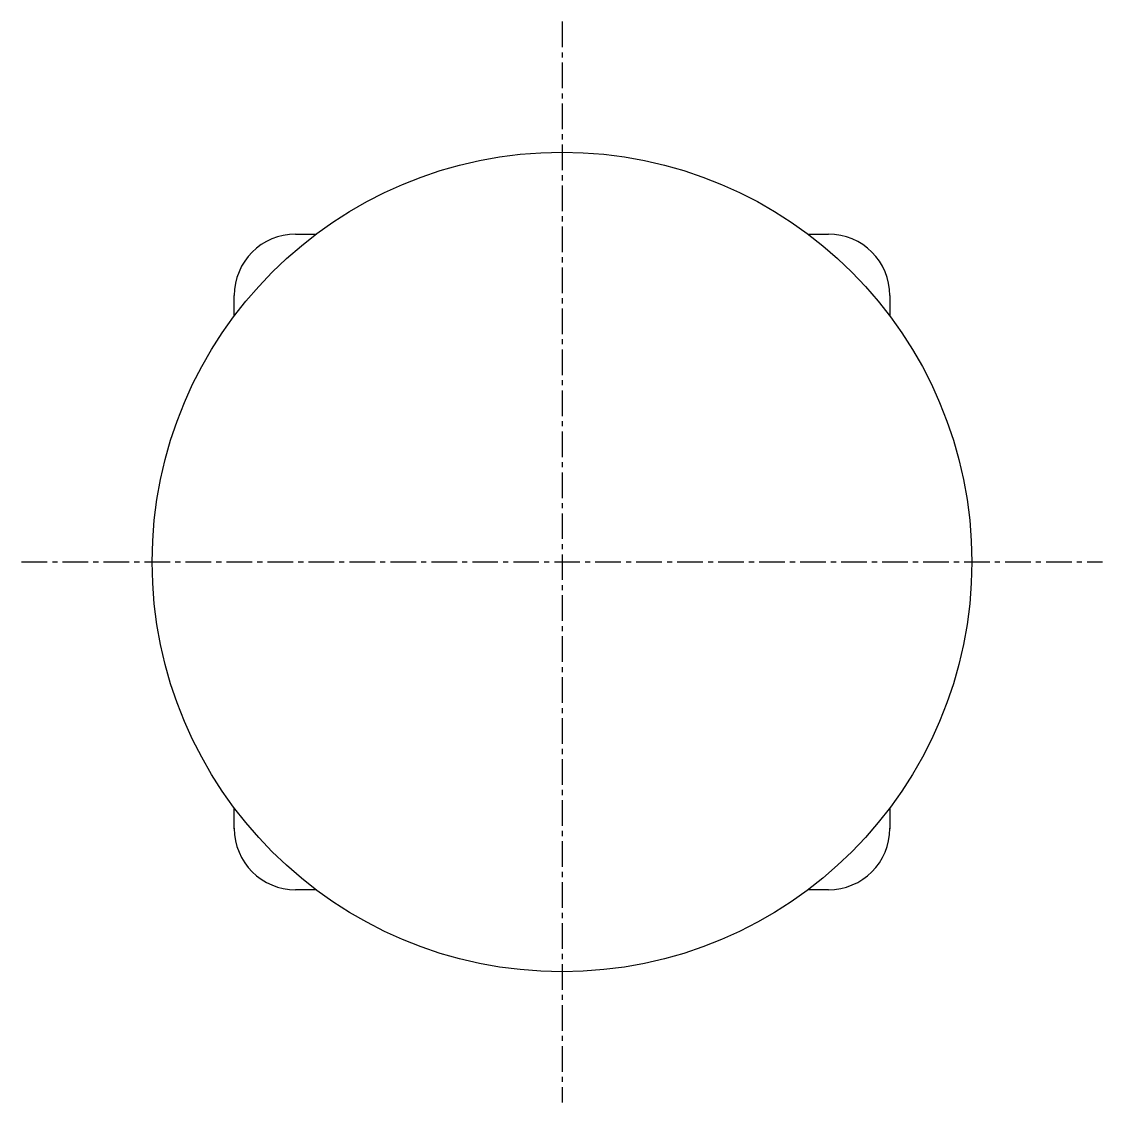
# Model space of a CAD drawing. Extents: x -7 to 305, y -225 to 131.
# Drawn here: x 128.5 to 181.2, y 78.6 to 131.4 of the extents above; entities that cross this region are included whole.
import ezdxf

# ---------------------------------------------------------------- set-up
doc = ezdxf.new("R2010")
doc.units = 0
doc.linetypes.add('CENTER', pattern=[2, 1.25, -0.25, 0.25, -0.25])
doc.layers.get('0').update_dxf_attribs({"linetype": 'CONTINUOUS'})
doc.layers.add('CENTER', color=1, linetype='CENTER')

# ---------------------------------------------------------------- blocks, each defined once
blk = doc.blocks.new('KOZU0003')
at = {"color": 7, "linetype": 'CONTINUOUS'}
for p, q in [((-13, 16), (-12, 16)), ((12, 16), (13, 16)), ((-16, 12), (-16, 13)), ((16, 13), (16, 12)), ((-16, -13), (-16, -12)), ((16, -12), (16, -13)), ((-12, -16), (-13, -16)), ((13, -16), (12, -16))]:
    blk.add_line(p, q, dxfattribs=at)
blk.add_circle((0, 0), 20, dxfattribs=at)
for centre, start, end in [((-13, 13), 90, 180), ((13, 13), 0, 90), ((-13, -13), 180, 270), ((13, -13), 270, 360)]:
    blk.add_arc(centre, 3, start, end, dxfattribs=at)
for p in [(0, 0), (-16, -13), (16, -13)]:
    blk.add_point(p, dxfattribs=at)

msp = doc.modelspace()

# ---------------------------------------------------------------- linework, layer by layer
at = {"layer": 'CENTER', "color": 1, "linetype": 'CENTER'}
for p, q in [((154.846, 131.385), (154.846, 78.638)), ((128.472, 105.012), (181.22, 105.012))]:
    msp.add_line(p, q, dxfattribs=at)

# ---------------------------------------------------------------- block references
at = {"color": 7, "linetype": 'CONTINUOUS'}
msp.add_blockref('KOZU0003', (154.846, 105.012), dxfattribs=at)

doc.saveas('drawing.dxf')
